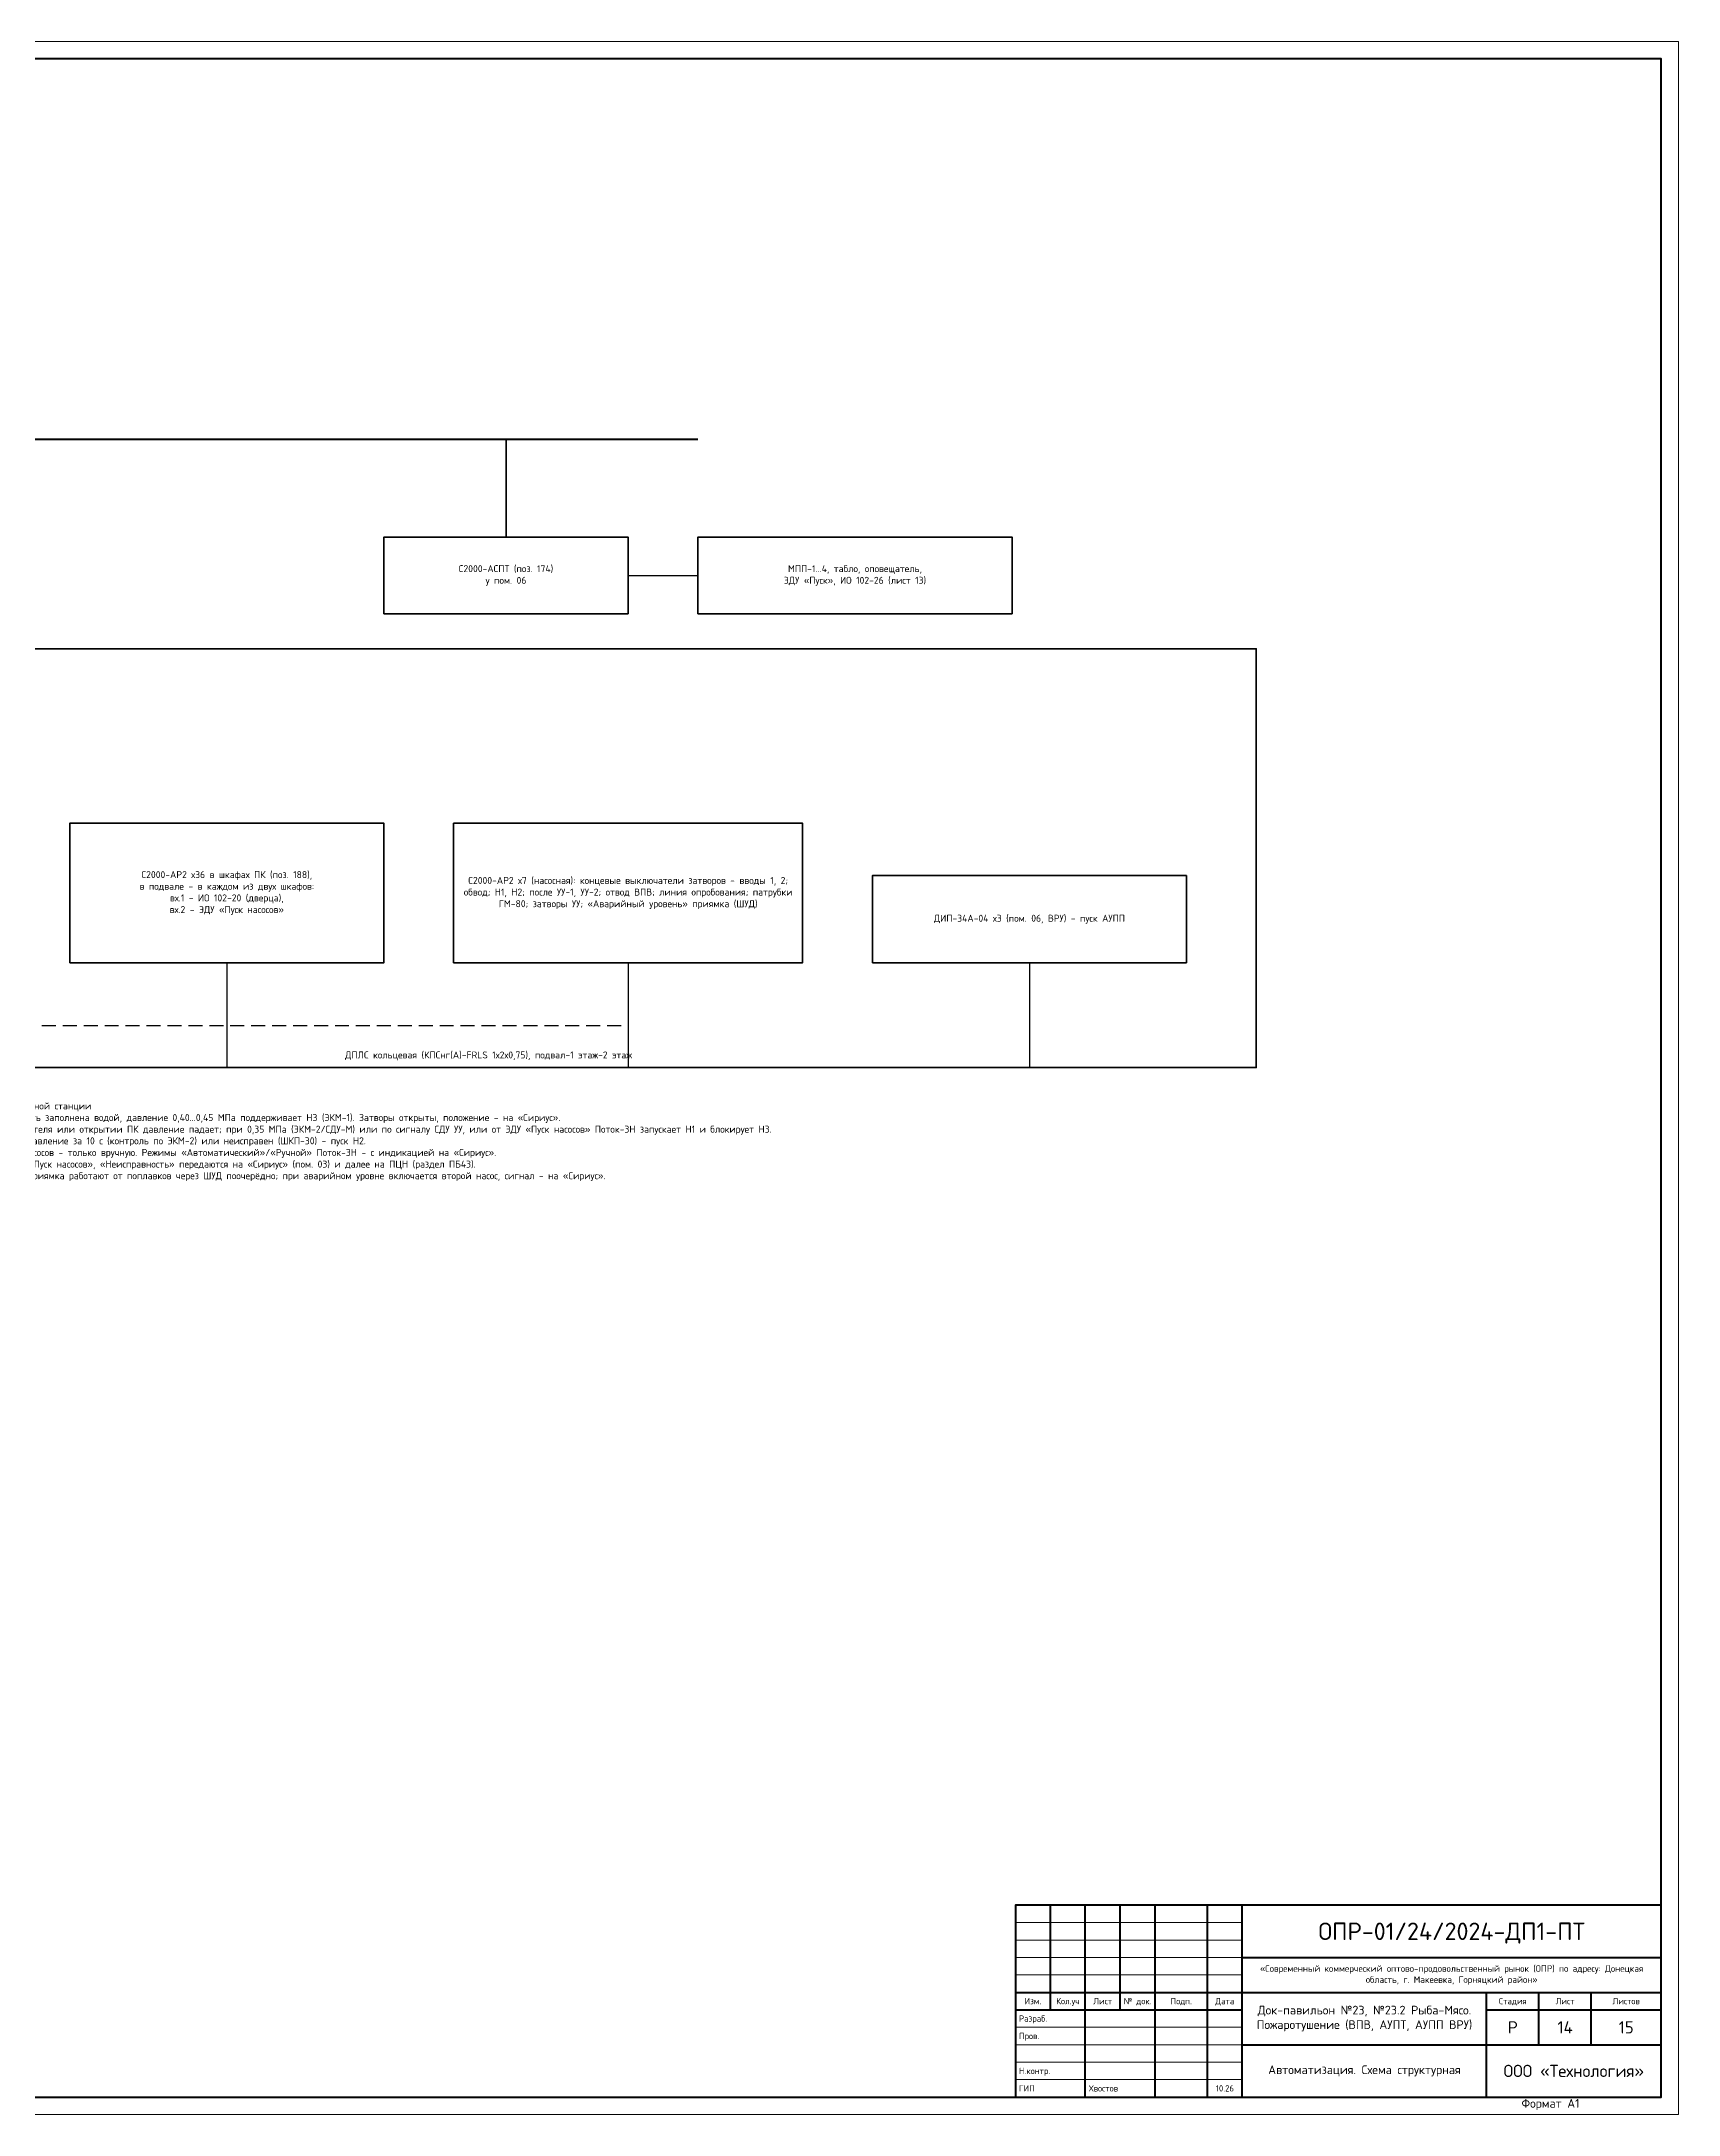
# Model space of a CAD drawing. Header units: millimetres. Extents: x 0 to 2118900, y -20000 to 84100.
# Drawn here: x 6672 to 7141, y -20000 to -19406 of the extents above; entities that cross this region are included whole.
import ezdxf
from ezdxf.enums import TextEntityAlignment as Align

# ---------------------------------------------------------------- set-up
doc = ezdxf.new("R2010")
doc.units = ezdxf.units.MM
doc.linetypes.add('ПТ_ШТРИХ', pattern=[6, 4, -2])
for name, color, linetype, lineweight in [('ПТ_кабели', 5, 'Continuous', 25), ('ПТ_оборудование', 7, 'Continuous', 35), ('ПТ_рамка', 7, 'Continuous', 50), ('ПТ_рамка_тонк', 7, 'Continuous', 18), ('ПТ_текст', 7, 'Continuous', 18)]:
    doc.layers.add(name, color=color, linetype=linetype, lineweight=lineweight)
doc.styles.add('ПТ', font='isocpeur.ttf')
doc.styles.add('ПТ_загл', font='isocpeur.ttf')

msp = doc.modelspace()

# ---------------------------------------------------------------- linework, layer by layer
at = {"layer": 'ПТ_кабели', "lineweight": 50}
msp.add_line((6380, -19520), (6860, -19520), dxfattribs=at)
at = {"layer": 'ПТ_кабели', "lineweight": 35}
msp.add_line((6805, -19548), (6805, -19520), dxfattribs=at)
at = {"layer": 'ПТ_кабели', "lineweight": 25}
for p, q in [((6840, -19559), (6860, -19559)), ((6725, -19670), (6725, -19700)), ((6840, -19670), (6840, -19700)), ((6955, -19670), (6955, -19700))]:
    msp.add_line(p, q, dxfattribs=at)
at = {"layer": 'ПТ_кабели', "lineweight": 35}
msp.add_lwpolyline([(6625, -19570), (6625, -19700), (7020, -19700), (7020, -19580), (6660, -19580)], dxfattribs=at)
at = {"layer": 'ПТ_кабели', "linetype": 'ПТ_ШТРИХ', "lineweight": 25}
msp.add_lwpolyline([(6552, -19670), (6552, -19688), (6840, -19688)], dxfattribs=at)
at = {"layer": 'ПТ_оборудование', "lineweight": 35}
for points in [[(6770, -19570), (6840, -19570), (6840, -19548), (6770, -19548)], [(6860, -19570), (6950, -19570), (6950, -19548), (6860, -19548)], [(6680, -19670), (6770, -19670), (6770, -19630), (6680, -19630)], [(6790, -19670), (6890, -19670), (6890, -19630), (6790, -19630)], [(6910, -19670), (7000, -19670), (7000, -19645), (6910, -19645)]]:
    msp.add_lwpolyline(points, close=True, dxfattribs=at)
at = {"layer": 'ПТ_рамка', "lineweight": 50}
for p, q in [((6961, -19970), (6961, -19940)), ((6971, -19970), (6971, -19940)), ((6981, -19970), (6981, -19940)), ((6991, -19970), (6991, -19940)), ((7006, -19970), (7006, -19940)), ((6951, -19965), (7016, -19965)), ((6951, -19970), (7016, -19970)), ((6971, -19995), (6971, -19970)), ((6991, -19995), (6991, -19970)), ((7006, -19995), (7006, -19970)), ((7016, -19965), (7136, -19965)), ((7086, -19970), (7136, -19970)), ((7101, -19980), (7101, -19965)), ((7116, -19980), (7116, -19965))]:
    msp.add_line(p, q, dxfattribs=at)
at = {"layer": 'ПТ_рамка', "lineweight": 70}
for p, q in [((7016, -19995), (7016, -19940)), ((7016, -19955), (7136, -19955)), ((7086, -19995), (7086, -19965)), ((7016, -19980), (7136, -19980))]:
    msp.add_line(p, q, dxfattribs=at)
at = {"layer": 'ПТ_рамка', "lineweight": 18}
for p, q in [((6951, -19945), (7016, -19945)), ((6951, -19950), (7016, -19950)), ((6951, -19955), (7016, -19955)), ((6951, -19960), (7016, -19960)), ((6951, -19975), (7016, -19975)), ((6951, -19980), (7016, -19980)), ((6951, -19985), (7016, -19985)), ((6951, -19990), (7016, -19990))]:
    msp.add_line(p, q, dxfattribs=at)
at = {"layer": 'ПТ_рамка', "lineweight": 70}
for points in [[(6320, -19995), (7136, -19995), (7136, -19411), (6320, -19411)], [(6951, -19995), (7136, -19995), (7136, -19940), (6951, -19940)]]:
    msp.add_lwpolyline(points, close=True, dxfattribs=at)
at = {"layer": 'ПТ_рамка_тонк', "lineweight": 13}
msp.add_lwpolyline([(6300, -20000), (7141, -20000), (7141, -19406), (6300, -19406)], close=True, dxfattribs=at)

# ---------------------------------------------------------------- texts
at = {"layer": 'ПТ_текст', "style": 'ПТ'}
msp.add_text('ДПЛС кольцевая (КПСнг(А)-FRLS 1х2х0,75), подвал-1 этаж-2 этаж', height=2, dxfattribs=at).set_placement((6800, -19698), align=Align.BOTTOM_CENTER)
at = {"layer": 'ПТ_текст'}
for s, height, style, p in [('ОПР-01/24/2024-ДП1-ПТ', 5, 'ПТ_загл', (7076, -19947.5)), ('Изм.', 1.8, 'ПТ', (6956, -19967.5)), ('Кол.уч', 1.8, 'ПТ', (6966, -19967.5)), ('Лист', 1.8, 'ПТ', (6976, -19967.5)), ('№ док.', 1.8, 'ПТ', (6986, -19967.5)), ('Подп.', 1.8, 'ПТ', (6998.5, -19967.5)), ('Дата', 1.8, 'ПТ', (7011, -19967.5)), ('Стадия', 1.8, 'ПТ', (7093.5, -19967.5)), ('Лист', 1.8, 'ПТ', (7108.5, -19967.5)), ('Листов', 1.8, 'ПТ', (7126, -19967.5)), ('Р', 3.5, 'ПТ', (7093.5, -19975)), ('14', 3.5, 'ПТ', (7108.5, -19975)), ('15', 3.5, 'ПТ', (7126, -19975)), ('ООО «Технология»', 3.5, 'ПТ', (7111, -19987.5)), ('10.26', 1.8, 'ПТ', (7011, -19992.5))]:
    msp.add_text(s, height=height, dxfattribs=dict(at, style=style)).set_placement(p, align=Align.MIDDLE_CENTER)
at = {"layer": 'ПТ_текст', "style": 'ПТ'}
for s, p in [('Разраб.', (6952, -19972.5)), ('Пров.', (6952, -19977.5)), ('Н.контр.', (6952, -19987.5)), ('ГИП', (6952, -19992.5)), ('Хвостов', (6972, -19992.5))]:
    msp.add_text(s, height=1.8, dxfattribs=at).set_placement(p, align=Align.MIDDLE_LEFT)
msp.add_text('Формат A1', height=2.5, dxfattribs=at).set_placement((7096, -19998.8), align=Align.BOTTOM_LEFT)
for s, insert, char_height, width, attachment_point in [('С2000-АСПТ (поз. 174) \\Pу пом. 06', (6805, -19559), 2, 68, 5), ('МПП-1...4, табло, оповещатель, \\PЭДУ «Пуск», ИО 102-26 (лист 13)', (6905, -19559), 2, 88, 5), ('С2000-АР2 х36 в шкафах ПК (поз. 188), \\Pв подвале - в каждом из двух шкафов: \\Pвх.1 - ИО 102-20 (дверца), \\Pвх.2 - ЭДУ «Пуск насосов»', (6725, -19650), 2, 88, 5), ('С2000-АР2 х7 (насосная): концевые выключатели затворов - вводы 1, 2; обвод; Н1, Н2; после УУ-1, УУ-2; отвод ВПВ; линия опробования; патрубки ГМ-80; затворы УУ; «Аварийный уровень» приямка (ШУД)', (6840, -19650), 2, 98, 5), ('ДИП-34А-04 х3 (пом. 06, ВРУ) - пуск АУПП', (6955, -19657.5), 2, 88, 5), ('Алгоритм работы насосной станции \\P1. Дежурный режим: сеть заполнена водой, давление 0,40...0,45 МПа поддерживает Н3 (ЭКМ-1). Затворы открыты, положение - на «Сириус». \\P2. При вскрытии оросителя или открытии ПК давление падает; при 0,35 МПа (ЭКМ-2/СДУ-М) или по сигналу СДУ УУ, или от ЭДУ «Пуск насосов» Поток-3Н запускает Н1 и блокирует Н3. \\P3. Если Н1 не создал давление за 10 с (контроль по ЭКМ-2) или неисправен (ШКП-30) - пуск Н2. \\P4. Останов основных насосов - только вручную. Режимы «Автоматический»/«Ручной» Поток-3Н - с индикацией на «Сириус». \\P5. Сигналы «Пожар», «Пуск насосов», «Неисправность» передаются на «Сириус» (пом. 03) и далее на ПЦН (раздел ПБ43). \\P6. Дренажные насосы приямка работают от поплавков через ШУД поочерёдно; при аварийном уровне включается второй насос, сигнал - на «Сириус».', (6640, -19710), 2, 300, 1), ('«Современный коммерческий оптово-продовольственный рынок (ОПР) по адресу: Донецкая область, г. Макеевка, Горняцкий район»', (7076, -19960), 1.9, 116, 5), ('Док-павильон №23, №23.2 Рыба-Мясо. Пожаротушение (ВПВ, АУПТ, АУПП ВРУ)', (7051, -19972.5), 2.5, 66, 5), ('Автоматизация. Схема структурная', (7051, -19987.5), 2.5, 66, 5)]:
    msp.add_mtext(s, dxfattribs=dict(at, insert=insert, char_height=char_height, width=width, attachment_point=attachment_point))

doc.saveas('drawing.dxf')
